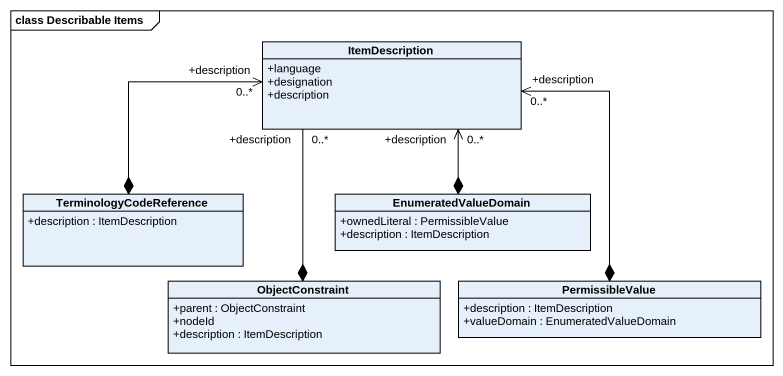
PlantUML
@startuml
mainframe class Describable Items
hide circle
hide empty members
skinparam classAttributeIconSize 0
class ItemDescription {
  +language
  +designation
  +description
}
class TerminologyCodeReference {
  +description : ItemDescription
}
class EnumeratedValueDomain {
  +ownedLiteral : PermissibleValue
  +description : ItemDescription
}
class ObjectConstraint {
  +parent : ObjectConstraint
  +nodeId
  +description : ItemDescription
}
class PermissibleValue {
  +description : ItemDescription
  +valueDomain : EnumeratedValueDomain
}
TerminologyCodeReference *-right-> "+description\n0..*" ItemDescription
EnumeratedValueDomain *-up-> "+description\n0..*" ItemDescription
ObjectConstraint *-up- "+description\n0..*" ItemDescription
PermissibleValue *-up-> "+description\n0..*" ItemDescription
@enduml
